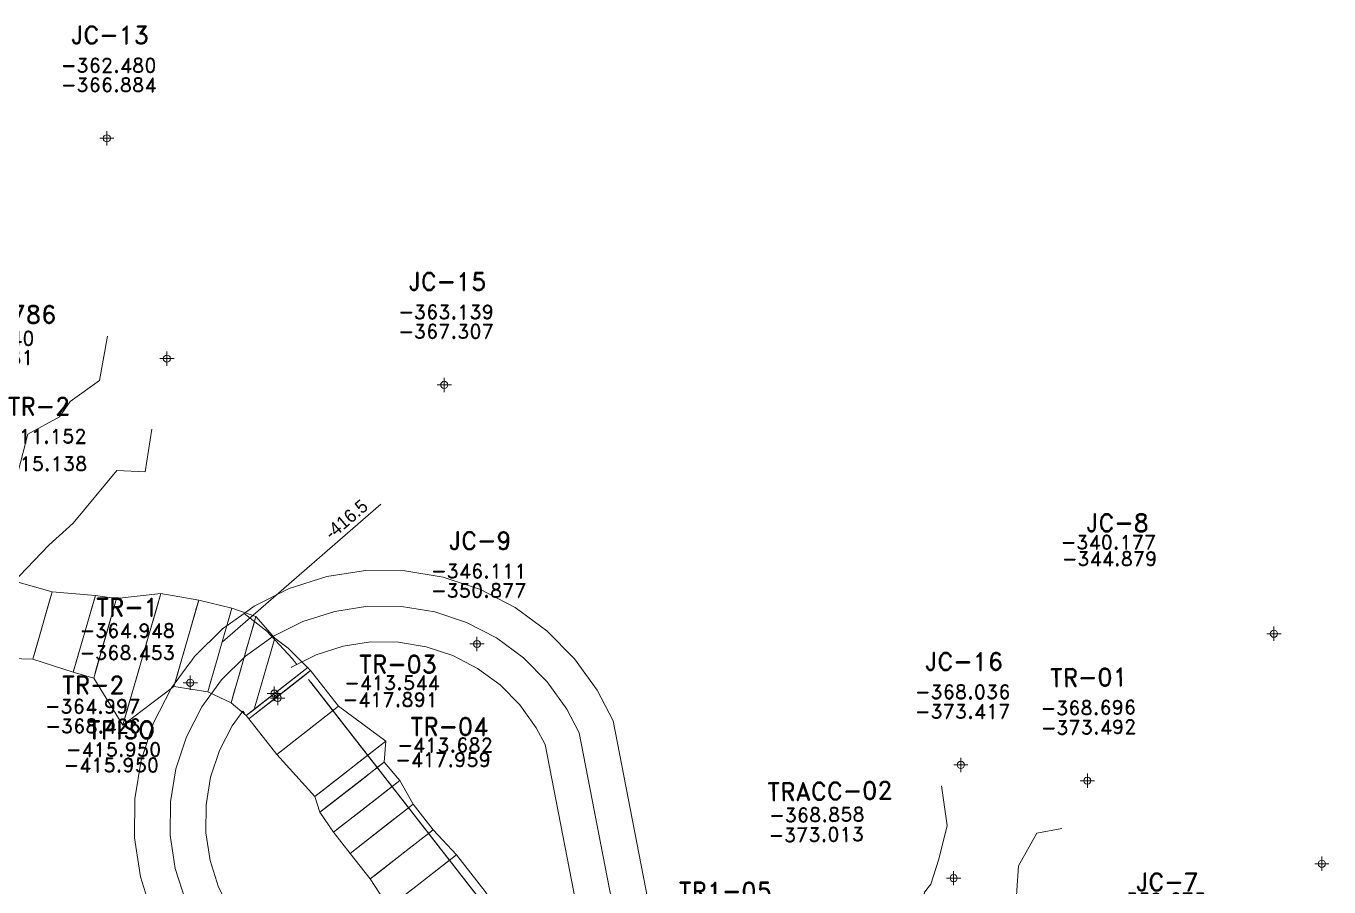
# Model space of a CAD drawing. Extents: x 0 to 99091, y -1812 to 13278.
# Drawn here: x 10333.7 to 10425, y 10044.6 to 10104.9 of the extents above; entities that cross this region are included whole.
import ezdxf
from ezdxf.enums import TextEntityAlignment as Align

# ---------------------------------------------------------------- set-up
doc = ezdxf.new("R2010")
doc.units = 0
doc.header["$MEASUREMENT"] = 0
doc.header["$PDMODE"] = 34
doc.header["$PDSIZE"] = 0.5
for name, color, linetype in [('F-380-8541-NW-FI3', 174, 'Continuous'), ('F-440-8181-E-FI', 5, 'Continuous'), ('F-440-8644-FI2', 234, 'Continuous'), ('POLIGONAL', 7, 'Continuous'), ('proy82- 480', 7, 'Continuous'), ('R-380-8541-SE-SCR', 1, 'Continuous'), ('R-380-8541-SE-SEC', 1, 'Continuous'), ('RAM-440-8183-EW', 1, 'Continuous'), ('RAM-440-8183-FIC', 30, 'Continuous')]:
    doc.layers.add(name, color=color, linetype=linetype)
doc.styles.add('ROMAND', font='ROMAND.SHX')
doc.styles.add('ROMANS', font='ROMANS.SHX', dxfattribs={"width": 2.5})

# ---------------------------------------------------------------- blocks, each defined once
blk = doc.blocks.new('F2')
at = {"lineweight": 0}
blk.add_point((0, 0), dxfattribs=at)
at = {"lineweight": 0, "style": 'ROMAND'}
for tag, height, p in [('NOMBRE', 1.25, (0.201, 6.617)), ('CIELO', 1, (0.136, 4.616)), ('PISO', 1, (0.136, 3.247))]:
    blk.add_attdef(tag, text='', height=height, dxfattribs=at).set_placement(p, align=Align.CENTER)
at = {"lineweight": 0, "style": 'ROMANS', "flags": 1}
for tag, p in [('MINA', (-0.074, -3.255)), ('LOCALIZACION', (-0.074, -4.928)), ('ESTRUCTURA', (-0.074, -6.618)), ('NIVEL', (-0.074, -8.29)), ('OBRA', (-0.074, -10.121)), ('FECHA', (-0.074, -11.793)), ('ATRAS', (-0.074, -13.483)), ('TOPOGRAFO', (2.675, -15.297))]:
    blk.add_attdef(tag, text='', height=1.25, dxfattribs=at).set_placement(p, align=Align.CENTER)

msp = doc.modelspace()

# ---------------------------------------------------------------- linework, layer by layer
at = {"color": 1, "linetype": 'Continuous', "lineweight": 0, "elevation": -399.584, "flags": 128}
msp.add_lwpolyline([(10347.488, 10061.747), (10358.595, 10071.377)], dxfattribs=at)
at = {"color": 3, "linetype": 'Continuous', "lineweight": 0, "flags": 128}
msp.add_lwpolyline([(10349.007, 10063.733), (10350.6, 10062.484), (10352.375, 10060.565), (10352.704, 10060.149)], dxfattribs=at)
at = {"layer": 'proy82- 480', "color": 3, "linetype": 'Continuous', "lineweight": 0, "flags": 128}
for points in [[(10349.007, 10063.733), (10349.72, 10064.244), (10352.174, 10065.483), (10354.799, 10066.311), (10357.508, 10066.732), (10360.264, 10066.708), (10362.969, 10066.265), (10365.573, 10065.401), (10368.01, 10064.142), (10370.228, 10062.52), (10372.167, 10060.557), (10373.753, 10058.345), (10374.874, 10056.206), (10381.202, 10023.58), (10387.224, 10015.852), (10388.733, 10014.409), (10390.486, 10013.292), (10392.049, 10012.385), (10393.857, 10011.457), (10395.689, 10010.794), (10401.053, 10009.616)], [(10352.704, 10060.149), (10354.066, 10060.837), (10355.941, 10061.429), (10357.872, 10061.728), (10359.836, 10061.712), (10361.771, 10061.395), (10363.627, 10060.779), (10365.37, 10059.878), (10366.952, 10058.72), (10368.333, 10057.323), (10369.487, 10055.715), (10370.106, 10054.534), (10374.421, 10032.281)], [(10379.092, 10008.198), (10347.267, 10036.097), (10345.405, 10037.97), (10343.804, 10040.202), (10342.567, 10042.665), (10341.739, 10045.278), (10341.318, 10047.999), (10341.342, 10050.744), (10341.785, 10053.448), (10342.648, 10056.062), (10343.909, 10058.503), (10345.201, 10060.259)], [(10353.675, 10058.902), (10374.421, 10032.281)], [(10376.521, 10021.452), (10376.521, 10021.452), (10377.538, 10016.209), (10350.693, 10039.743), (10349.235, 10041.21), (10348.096, 10042.798), (10347.213, 10044.555), (10346.621, 10046.422), (10346.322, 10048.361), (10346.338, 10050.316), (10346.655, 10052.252), (10347.272, 10054.118), (10348.171, 10055.857), (10348.918, 10056.873), (10349.031, 10056.728)]]:
    msp.add_lwpolyline(points, dxfattribs=at)
at = {"layer": 'proy82- 480', "color": 1, "linetype": 'Continuous', "lineweight": 0, "elevation": -399.584, "flags": 128}
msp.add_lwpolyline([(10344.89, 10043.61), (10344.18, 10045.85), (10343.82, 10048.18), (10343.84, 10050.53), (10344.22, 10052.85), (10344.96, 10055.09), (10346.04, 10057.18), (10347.43, 10059.07), (10349.11, 10060.73), (10351.02, 10062.1), (10353.12, 10063.16), (10355.37, 10063.87), (10357.69, 10064.23), (10360.05, 10064.21), (10362.37, 10063.83), (10364.6, 10063.09), (10366.69, 10062.01), (10368.59, 10060.62), (10370.25, 10058.94), (10371.62, 10057.03), (10372.49, 10055.37), (10382.79, 10002.26)], dxfattribs=at)
at = {"layer": 'proy82- 480', "color": 1, "linetype": 'Continuous', "lineweight": 0, "flags": 128}
for points in [[(10345.194, 10060.249), (10345.533, 10060.71), (10347.493, 10062.647), (10349.002, 10063.729)], [(10352.312, 10059.95), (10352.32, 10059.956), (10354.066, 10060.837), (10355.941, 10061.429), (10357.872, 10061.728), (10359.836, 10061.712), (10361.771, 10061.395), (10363.627, 10060.779), (10365.37, 10059.878), (10366.952, 10058.72), (10368.333, 10057.323), (10369.487, 10055.715), (10370.106, 10054.534), (10374.421, 10032.281)], [(10353.515, 10059.108), (10374.421, 10032.281)]]:
    msp.add_lwpolyline(points, dxfattribs=at)
at = {"layer": 'R-380-8541-SE-SCR', "color": 1, "linetype": 'Continuous', "lineweight": 0}
for points in [[(10352.095, 10061.301, -413.304), (10351.156, 10061.988, -413.175), (10349.839, 10063.512, -412.976), (10348.149, 10064.104, -412.765), (10345.831, 10064.668, -412.484), (10343.172, 10065.123, -412.067), (10340.072, 10064.768, -411.727), (10338.585, 10064.989, -411.251), (10335.557, 10065.238, -411.299), (10332.599, 10066.092, -411.136), (10329.967, 10066.643, -411.119)], [(10352.095, 10061.301, -417.404), (10351.156, 10061.988, -417.375), (10349.839, 10063.512, -417.276), (10348.149, 10064.104, -417.165), (10345.831, 10064.668, -416.984), (10343.172, 10065.123, -416.767), (10340.072, 10064.768, -416.427), (10338.585, 10064.989, -416.151), (10335.557, 10065.238, -415.699), (10332.599, 10066.092, -415.436), (10329.967, 10066.643, -414.919)], [(10349.154, 10056.571, -413.371), (10349.154, 10056.571, -413.371), (10348.093, 10057.459, -412.976), (10346.459, 10058.243, -412.765), (10344.085, 10058.615, -412.484), (10340.511, 10055.899, -412.067), (10338.465, 10059.196, -411.727), (10337.033, 10059.609, -411.251), (10334.199, 10060.53, -411.299), (10331.019, 10060.615, -411.136), (10328.248, 10060.685, -411.119)], [(10349.154, 10056.571, -417.671), (10349.154, 10056.571, -417.671), (10348.093, 10057.459, -417.276), (10346.459, 10058.243, -417.165), (10344.085, 10058.615, -416.984), (10340.511, 10055.899, -416.767), (10338.465, 10059.196, -416.427), (10337.033, 10059.609, -416.151), (10334.199, 10060.53, -415.699), (10331.019, 10060.615, -415.436), (10328.248, 10060.685, -414.919)], [(10372.732, 10033.636, -417.895), (10372.538, 10033.952, -417.727), (10370.401, 10036.686, -417.369), (10369.313, 10038.729, -416.767), (10367.387, 10042.006, -416.67), (10365.897, 10044.238, -416.416), (10363.883, 10046.816, -415.784), (10362.26, 10048.568, -415.57), (10360.856, 10050.364, -415.169), (10359.933, 10052.033, -414.72), (10358.816, 10053.3, -414.697), (10358.933, 10054.775, -414.353), (10355.625, 10057.223, -413.83), (10353.671, 10059.722, -413.411), (10352.095, 10061.301, -413.304)], [(10372.732, 10033.636, -422.395), (10372.538, 10033.952, -422.327), (10370.401, 10036.686, -421.969), (10369.313, 10038.729, -421.567), (10367.387, 10042.006, -420.97), (10365.897, 10044.238, -420.516), (10363.883, 10046.816, -420.184), (10362.26, 10048.568, -420.07), (10360.856, 10050.364, -419.669), (10359.933, 10052.033, -420.32), (10358.816, 10053.3, -418.997), (10358.933, 10054.775, -418.653), (10355.625, 10057.223, -418.13), (10353.671, 10059.722, -417.711), (10352.095, 10061.301, -417.404)], [(10368.473, 10030.316, -417.895), (10368.283, 10030.627, -417.727), (10365.989, 10033.238, -417.369), (10364.9, 10035.281, -416.767), (10362.659, 10038.311, -416.67), (10361.248, 10040.605, -416.416), (10359.155, 10043.122, -415.784), (10357.847, 10045.12, -415.57), (10356.443, 10046.917, -415.169), (10355.284, 10048.401, -414.72), (10354.325, 10049.791, -414.697), (10353.969, 10050.896, -414.353), (10351.291, 10053.836, -413.83), (10349.337, 10056.336, -413.411), (10349.154, 10056.571, -413.371)], [(10368.473, 10030.316, -422.395), (10368.283, 10030.627, -422.327), (10365.989, 10033.238, -421.969), (10364.9, 10035.281, -421.567), (10362.659, 10038.311, -420.97), (10361.248, 10040.605, -420.516), (10359.155, 10043.122, -420.184), (10357.847, 10045.12, -420.07), (10356.443, 10046.917, -419.669), (10355.284, 10048.401, -420.32), (10354.325, 10049.791, -418.997), (10353.969, 10050.896, -418.653), (10351.291, 10053.836, -418.13), (10349.337, 10056.336, -417.711), (10349.154, 10056.571, -417.671)]]:
    msp.add_polyline3d(points, dxfattribs=at)
at = {"layer": 'R-380-8541-SE-SEC', "color": 1, "linetype": 'Continuous', "lineweight": 0}
for points in [[(10335.557, 10065.238, -415.699), (10334.199, 10060.53, -415.699), (10334.199, 10060.53, -413.147), (10334.334, 10061.001, -411.854), (10334.708, 10062.296, -411.299), (10335.047, 10063.473, -411.299), (10335.421, 10064.768, -411.854), (10335.557, 10065.238, -413.147), (10335.557, 10065.238, -415.699)], [(10338.585, 10064.989, -416.151), (10337.033, 10059.609, -416.151), (10337.033, 10059.609, -413.309), (10337.189, 10060.147, -411.869), (10337.615, 10061.626, -411.251), (10338.003, 10062.971, -411.251), (10338.43, 10064.451, -411.869), (10338.585, 10064.989, -413.309), (10338.585, 10064.989, -416.151)], [(10343.172, 10065.123, -416.767), (10340.511, 10055.899, -416.767), (10340.511, 10055.899, -414.041), (10340.777, 10056.822, -412.659), (10341.509, 10059.358, -412.067), (10342.174, 10061.664, -412.067), (10342.906, 10064.201, -412.659), (10343.172, 10065.123, -414.041), (10343.172, 10065.123, -416.767)], [(10340.072, 10064.768, -416.427), (10338.465, 10059.196, -416.427), (10338.465, 10059.196, -413.701), (10338.625, 10059.753, -412.319), (10339.068, 10061.285, -411.727), (10339.469, 10062.679, -411.727), (10339.911, 10064.211, -412.319), (10340.072, 10064.768, -413.701), (10340.072, 10064.768, -416.427)], [(10345.831, 10064.668, -416.984), (10344.085, 10058.615, -416.984), (10344.085, 10058.615, -414.374), (10344.26, 10059.221, -413.051), (10344.74, 10060.885, -412.484), (10345.177, 10062.398, -412.484), (10345.657, 10064.063, -413.051), (10345.831, 10064.668, -414.374), (10345.831, 10064.668, -416.984)], [(10348.149, 10064.104, -417.165), (10346.459, 10058.243, -417.165), (10346.459, 10058.243, -414.613), (10346.628, 10058.829, -413.319), (10347.093, 10060.441, -412.765), (10347.515, 10061.906, -412.765), (10347.98, 10063.518, -413.319), (10348.149, 10064.104, -414.613), (10348.149, 10064.104, -417.165)], [(10349.839, 10063.512, -417.276), (10348.093, 10057.459, -417.276), (10348.093, 10057.459, -414.782), (10348.268, 10058.065, -413.518), (10348.748, 10059.729, -412.976), (10349.184, 10061.242, -412.976), (10349.664, 10062.907, -413.518), (10349.839, 10063.512, -414.782), (10349.839, 10063.512, -417.276)], [(10351.156, 10061.988, -417.375), (10349.743, 10057.087, -417.375), (10349.743, 10057.087, -414.939), (10349.884, 10057.577, -413.704), (10350.273, 10058.925, -413.175), (10350.626, 10060.15, -413.175), (10351.015, 10061.498, -413.704), (10351.156, 10061.988, -414.939), (10351.156, 10061.988, -417.375)], [(10353.488, 10059.957, -417.671), (10349.154, 10056.571, -417.671), (10349.154, 10056.571, -415.177), (10349.588, 10056.909, -413.913), (10350.779, 10057.84, -413.371), (10351.863, 10058.687, -413.371), (10353.055, 10059.618, -413.913), (10353.488, 10059.957, -415.177), (10353.488, 10059.957, -417.671)], [(10353.671, 10059.722, -417.711), (10349.337, 10056.336, -417.711), (10349.337, 10056.336, -415.217), (10349.771, 10056.675, -413.952), (10350.963, 10057.606, -413.411), (10352.046, 10058.453, -413.411), (10353.238, 10059.384, -413.952), (10353.671, 10059.722, -415.217), (10353.671, 10059.722, -417.711)], [(10355.625, 10057.223, -418.13), (10351.291, 10053.836, -418.13), (10351.291, 10053.836, -415.636), (10351.724, 10054.175, -414.371), (10352.916, 10055.106, -413.83), (10353.999, 10055.953, -413.83), (10355.191, 10056.884, -414.371), (10355.625, 10057.223, -415.636), (10355.625, 10057.223, -418.13)], [(10358.933, 10054.775, -418.653), (10353.969, 10050.896, -418.653), (10353.969, 10050.896, -416.159), (10354.465, 10051.284, -414.895), (10355.83, 10052.351, -414.353), (10357.071, 10053.32, -414.353), (10358.436, 10054.387, -414.895), (10358.933, 10054.775, -416.159), (10358.933, 10054.775, -418.653)], [(10358.816, 10053.3, -418.997), (10354.325, 10049.791, -418.997), (10354.325, 10049.791, -416.503), (10354.774, 10050.142, -415.239), (10356.009, 10051.107, -414.697), (10357.132, 10051.984, -414.697), (10358.367, 10052.949, -415.239), (10358.816, 10053.3, -416.503), (10358.816, 10053.3, -418.997)], [(10359.933, 10052.033, -420.32), (10355.284, 10048.401, -420.32), (10355.284, 10048.401, -417.072), (10355.749, 10048.764, -415.426), (10357.027, 10049.763, -414.72), (10358.189, 10050.671, -414.72), (10359.468, 10051.67, -415.426), (10359.933, 10052.033, -417.072), (10359.933, 10052.033, -420.32)], [(10360.856, 10050.364, -419.669), (10356.443, 10046.917, -419.669), (10356.443, 10046.917, -417.059), (10356.885, 10047.261, -415.736), (10358.098, 10048.21, -415.169), (10359.201, 10049.072, -415.169), (10360.415, 10050.02, -415.736), (10360.856, 10050.364, -417.059), (10360.856, 10050.364, -419.669)], [(10362.26, 10048.568, -420.07), (10357.847, 10045.12, -420.07), (10357.847, 10045.12, -417.46), (10358.289, 10045.465, -416.137), (10359.502, 10046.413, -415.57), (10360.605, 10047.275, -415.57), (10361.819, 10048.223, -416.137), (10362.26, 10048.568, -417.46), (10362.26, 10048.568, -420.07)], [(10363.883, 10046.816, -420.184), (10359.155, 10043.122, -420.184), (10359.155, 10043.122, -417.632), (10359.627, 10043.491, -416.339), (10360.928, 10044.507, -415.784), (10362.11, 10045.431, -415.784), (10363.41, 10046.447, -416.339), (10363.883, 10046.816, -417.632), (10363.883, 10046.816, -420.184)]]:
    msp.add_polyline3d(points, dxfattribs=at)
at = {"layer": 'RAM-440-8183-EW', "color": 1, "linetype": 'Continuous', "lineweight": 0, "flags": 128}
for points, elevation in [([(10339.43, 10083.158), (10338.881, 10080.055), (10336.813, 10078.58), (10336.074, 10077.498), (10333.855, 10076.3), (10333.169, 10073.666), (10331.456, 10072.13), (10328.343, 10070.192), (10326.311, 10067.711), (10323.286, 10065.651), (10320.758, 10063.239), (10319.573, 10062.107), (10316.949, 10059.234), (10314.752, 10056.517), (10312.551, 10053.652), (10310.819, 10051.997), (10307.928, 10049.603)], -362.468), ([(10342.53, 10076.637), (10342.068, 10073.657), (10340.088, 10073.737), (10337.037, 10070.042), (10335.324, 10068.507), (10332.75, 10065.83), (10330.077, 10063.983), (10327.266, 10061.712), (10324.739, 10059.3), (10323.681, 10058.155), (10321.201, 10055.144), (10319.004, 10052.427), (10316.298, 10050.048), (10314.567, 10048.392), (10312.084, 10045.842)], -362.517), ([(10397.884, 10051.657), (10398.291, 10048.865), (10397.688, 10046.511), (10397.136, 10044.754), (10396.687, 10044.191), (10396.417, 10042.209), (10397.241, 10040.376), (10398.508, 10036.75), (10399.678, 10033.665), (10400.99, 10030.205), (10402.137, 10026.897), (10403.565, 10023.695), (10404.877, 10020.235), (10405.734, 10017.246), (10405.853, 10015.21), (10405.853, 10015.21)], -368.098), ([(10414.654, 10011.055), (10414.654, 10011.055), (10414.654, 10011.055), (10414.654, 10011.055), (10414.654, 10011.055), (10414.654, 10011.055), (10414.654, 10011.055), (10412.779, 10014.025), (10411.983, 10015.884), (10411.658, 10016.729), (10411.055, 10018.638), (10410.458, 10020.747), (10409.926, 10022.149), (10408.614, 10025.609), (10407.28, 10028.846), (10406.32, 10032.225), (10405.289, 10035.792), (10404.212, 10038.913), (10403.038, 10042.574), (10403.268, 10046.034), (10404.568, 10048.329), (10406.315, 10048.658)], -368.589)]:
    msp.add_lwpolyline(points, dxfattribs=dict(at, elevation=elevation))

# ---------------------------------------------------------------- block references
at = {"layer": 'F-380-8541-NW-FI3', "color": 4, "linetype": 'Continuous', "lineweight": 0}
ref = msp.add_blockref('F2', (10329.745, 10065.874, -411.152), dxfattribs=at)
ref.add_attrib('NOMBRE', 'TR-2', dxfattribs={"layer": '0', "lineweight": 0, "height": 1.25, "style": 'ROMAND'}).set_placement((10334.627, 10077.619, -411.152), align=Align.CENTER)
ref.add_attrib('CIELO', '-411.152', dxfattribs={"layer": '0', "lineweight": 0, "height": 1, "style": 'ROMAND'}).set_placement((10334.627, 10075.647, -411.152), align=Align.CENTER)
ref.add_attrib('PISO', '-415.138', dxfattribs={"layer": '0', "lineweight": 0, "height": 1, "style": 'ROMAND'}).set_placement((10334.676, 10073.723, -411.152), align=Align.CENTER)
ref = msp.add_blockref('F2', (10351.124, 10058.11, -413.544), dxfattribs=at)
ref.add_attrib('NOMBRE', 'TR-03', dxfattribs={"layer": '0', "lineweight": 0, "height": 1.25, "style": 'ROMAND'}).set_placement((10359.796, 10059.546, -413.544), align=Align.CENTER)
ref.add_attrib('CIELO', '-413.544', dxfattribs={"layer": '0', "lineweight": 0, "height": 1, "style": 'ROMAND'}).set_placement((10359.368, 10058.37, -413.544), align=Align.CENTER)
ref.add_attrib('PISO', '-417.891', dxfattribs={"layer": '0', "lineweight": 0, "height": 1, "style": 'ROMAND'}).set_placement((10359.261, 10057.194, -413.544), align=Align.CENTER)
ref = msp.add_blockref('F2', (10345.234, 10058.871, -415.95), dxfattribs=at)
ref.add_attrib('NOMBRE', 'TPISO', dxfattribs={"layer": '0', "lineweight": 0, "height": 1.25, "style": 'ROMAND'}).set_placement((10340.41, 10054.941, -415.95), align=Align.CENTER)
ref.add_attrib('CIELO', '-415.950', dxfattribs={"layer": '0', "lineweight": 0, "height": 1, "style": 'ROMAND'}).set_placement((10339.864, 10053.695, -415.95), align=Align.CENTER)
ref.add_attrib('PISO', '-415.950', dxfattribs={"layer": '0', "lineweight": 0, "height": 1, "style": 'ROMAND'}).set_placement((10339.707, 10052.605, -415.95), align=Align.CENTER)
ref = msp.add_blockref('F2', (10351.362, 10057.802, -413.682), dxfattribs=at)
ref.add_attrib('NOMBRE', 'TR-04', dxfattribs={"layer": '0', "lineweight": 0, "height": 1.25, "style": 'ROMAND'}).set_placement((10363.394, 10055.177, -413.682), align=Align.CENTER)
ref.add_attrib('CIELO', '-413.682', dxfattribs={"layer": '0', "lineweight": 0, "height": 1, "style": 'ROMAND'}).set_placement((10363.101, 10054.004, -413.682), align=Align.CENTER)
ref.add_attrib('PISO', '-417.959', dxfattribs={"layer": '0', "lineweight": 0, "height": 1, "style": 'ROMAND'}).set_placement((10362.954, 10052.977, -413.682), align=Align.CENTER)
ref = msp.add_blockref('F2', (10368.161, 10036.247, -417.012), dxfattribs=at)
ref.add_attrib('NOMBRE', 'TR1-05', dxfattribs={"layer": '0', "lineweight": 0, "height": 1.25, "style": 'ROMAND'}).set_placement((10382.73, 10043.646, -417.012), align=Align.CENTER)
ref.add_attrib('CIELO', '-417.012', dxfattribs={"layer": '0', "lineweight": 0, "height": 1, "style": 'ROMAND'}).set_placement((10382.207, 10042.599, -417.012), align=Align.CENTER)
ref.add_attrib('PISO', '-421.968', dxfattribs={"layer": '0', "lineweight": 0, "height": 1, "style": 'ROMAND'}).set_placement((10382.207, 10041.478, -417.012), align=Align.CENTER)
at = {"layer": 'F-440-8181-E-FI', "color": 1, "linetype": 'Continuous', "lineweight": 0}
ref = msp.add_blockref('F2', (10318.714, 10055.808, -364.948), dxfattribs=at)
ref.add_attrib('NOMBRE', 'TR-1', dxfattribs={"layer": '0', "lineweight": 0, "height": 1.25, "style": 'ROMAND'}).set_placement((10340.826, 10063.537, -364.948), align=Align.CENTER)
ref.add_attrib('CIELO', '-364.948', dxfattribs={"layer": '0', "lineweight": 0, "height": 1, "style": 'ROMAND'}).set_placement((10340.826, 10062.029, -364.948), align=Align.CENTER)
ref.add_attrib('PISO', '-368.453', dxfattribs={"layer": '0', "lineweight": 0, "height": 1, "style": 'ROMAND'}).set_placement((10340.826, 10060.473, -364.948), align=Align.CENTER)
ref = msp.add_blockref('F2', (10318.185, 10055.814, -364.997), dxfattribs=at)
ref.add_attrib('NOMBRE', 'TR-2', dxfattribs={"layer": '0', "lineweight": 0, "height": 1.25, "style": 'ROMAND'}).set_placement((10338.433, 10058.087, -364.997), align=Align.CENTER)
ref.add_attrib('CIELO', '-364.997', dxfattribs={"layer": '0', "lineweight": 0, "height": 1, "style": 'ROMAND'}).set_placement((10338.406, 10056.723, -364.997), align=Align.CENTER)
ref.add_attrib('PISO', '-368.426', dxfattribs={"layer": '0', "lineweight": 0, "height": 1, "style": 'ROMAND'}).set_placement((10338.435, 10055.332, -364.997), align=Align.CENTER)
at = {"layer": 'F-440-8644-FI2', "color": 5, "linetype": 'Continuous', "lineweight": 0}
for p, values in [((10363.035, 10079.742, -363.139), {'NOMBRE': 'JC-15', 'CIELO': '-363.139', 'PISO': '-367.307'}), ((10399.239, 10053.116, -368.036), {'NOMBRE': 'JC-16', 'CIELO': '-368.036', 'PISO': '-373.417'})]:
    msp.add_blockref('F2', p, dxfattribs=at).add_auto_attribs(values)
ref = msp.add_blockref('F2', (10343.596, 10081.58, -362.34), dxfattribs=at)
ref.add_attrib('NOMBRE', 'ECR-1786', dxfattribs={"layer": '0', "lineweight": 0, "height": 1.25, "style": 'ROMAND'}).set_placement((10331.433, 10084.052, -362.34), align=Align.CENTER)
ref.add_attrib('CIELO', '-362.340', dxfattribs={"layer": '0', "lineweight": 0, "height": 1, "style": 'ROMAND'}).set_placement((10330.973, 10082.5, -362.34), align=Align.CENTER)
ref.add_attrib('PISO', '-366.681', dxfattribs={"layer": '0', "lineweight": 0, "height": 1, "style": 'ROMAND'}).set_placement((10330.915, 10081.178, -362.34), align=Align.CENTER)
at = {"layer": 'POLIGONAL', "color": 4, "linetype": 'Continuous', "lineweight": 0}
for p, values in [((10339.389, 10097.019, -362.48), {'NOMBRE': 'JC-13', 'CIELO': '-362.480', 'PISO': '-366.884'}), ((10365.328, 10061.589, -346.111), {'NOMBRE': 'JC-9', 'CIELO': '-346.111', 'PISO': '-350.877'})]:
    msp.add_blockref('F2', p, dxfattribs=at).add_auto_attribs(values)
ref = msp.add_blockref('F2', (10421.176, 10062.304, -340.177), dxfattribs=at)
ref.add_attrib('NOMBRE', 'JC-8', dxfattribs={"layer": '0', "lineweight": 0, "height": 1.25, "style": 'ROMAND'}).set_placement((10410.19, 10069.452, -340.177), align=Align.CENTER)
ref.add_attrib('CIELO', '-340.177', dxfattribs={"layer": '0', "lineweight": 0, "height": 1, "style": 'ROMAND'}).set_placement((10409.592, 10068.22, -340.177), align=Align.CENTER)
ref.add_attrib('PISO', '-344.879', dxfattribs={"layer": '0', "lineweight": 0, "height": 1, "style": 'ROMAND'}).set_placement((10409.666, 10067.063, -340.177), align=Align.CENTER)
ref = msp.add_blockref('F2', (10424.536, 10046.185, -339.673), dxfattribs=at)
ref.add_attrib('NOMBRE', 'JC-7', dxfattribs={"layer": '0', "lineweight": 0, "height": 1.25, "style": 'ROMAND'}).set_placement((10413.69, 10044.286, -339.673), align=Align.CENTER)
ref.add_attrib('CIELO', '-339.673', dxfattribs={"layer": '0', "lineweight": 0, "height": 1, "style": 'ROMAND'}).set_placement((10413.072, 10043.154, -339.673), align=Align.CENTER)
ref.add_attrib('PISO', '-344.335', dxfattribs={"layer": '0', "lineweight": 0, "height": 1, "style": 'ROMAND'}).set_placement((10413.021, 10041.971, -339.673), align=Align.CENTER)
at = {"layer": 'RAM-440-8183-FIC', "color": 2, "linetype": 'Continuous', "lineweight": 0, "rotation": 0.7266666666666668}
msp.add_blockref('F2', (10408.106, 10052.007, -370.017), dxfattribs=at).add_auto_attribs({'NOMBRE': 'TR-01', 'CIELO': '-368.696', 'PISO': '-373.492'})
at = {"layer": 'RAM-440-8183-FIC', "color": 2, "linetype": 'Continuous', "lineweight": 0}
ref = msp.add_blockref('F2', (10398.735, 10045.178, -370.179), dxfattribs=dict(at, rotation=0.7266666666666668))
ref.add_attrib('NOMBRE', 'TRACC-02', dxfattribs={"layer": '0', "lineweight": 0, "height": 1.25, "rotation": 0.72667, "style": 'ROMAND'}).set_placement((10390.073, 10050.659, -370.179), align=Align.CENTER)
ref.add_attrib('CIELO', '-368.858', dxfattribs={"layer": '0', "lineweight": 0, "height": 1, "rotation": 0.72667, "style": 'ROMAND'}).set_placement((10389.163, 10049.122, -370.179), align=Align.CENTER)
ref.add_attrib('PISO', '-373.013', dxfattribs={"layer": '0', "lineweight": 0, "height": 1, "rotation": 0.72667, "style": 'ROMAND'}).set_placement((10389.114, 10047.728, -370.179), align=Align.CENTER)

# ---------------------------------------------------------------- texts
at = {"layer": 'proy82- 480', "color": 3, "linetype": 'Continuous', "lineweight": 0, "insert": (10354.539, 10069.535, -399.584), "char_height": 0.9168, "width": 11.64147, "attachment_point": 1, "rotation": 40.56836}
msp.add_mtext('-416.5', dxfattribs=at)

doc.saveas('drawing.dxf')
